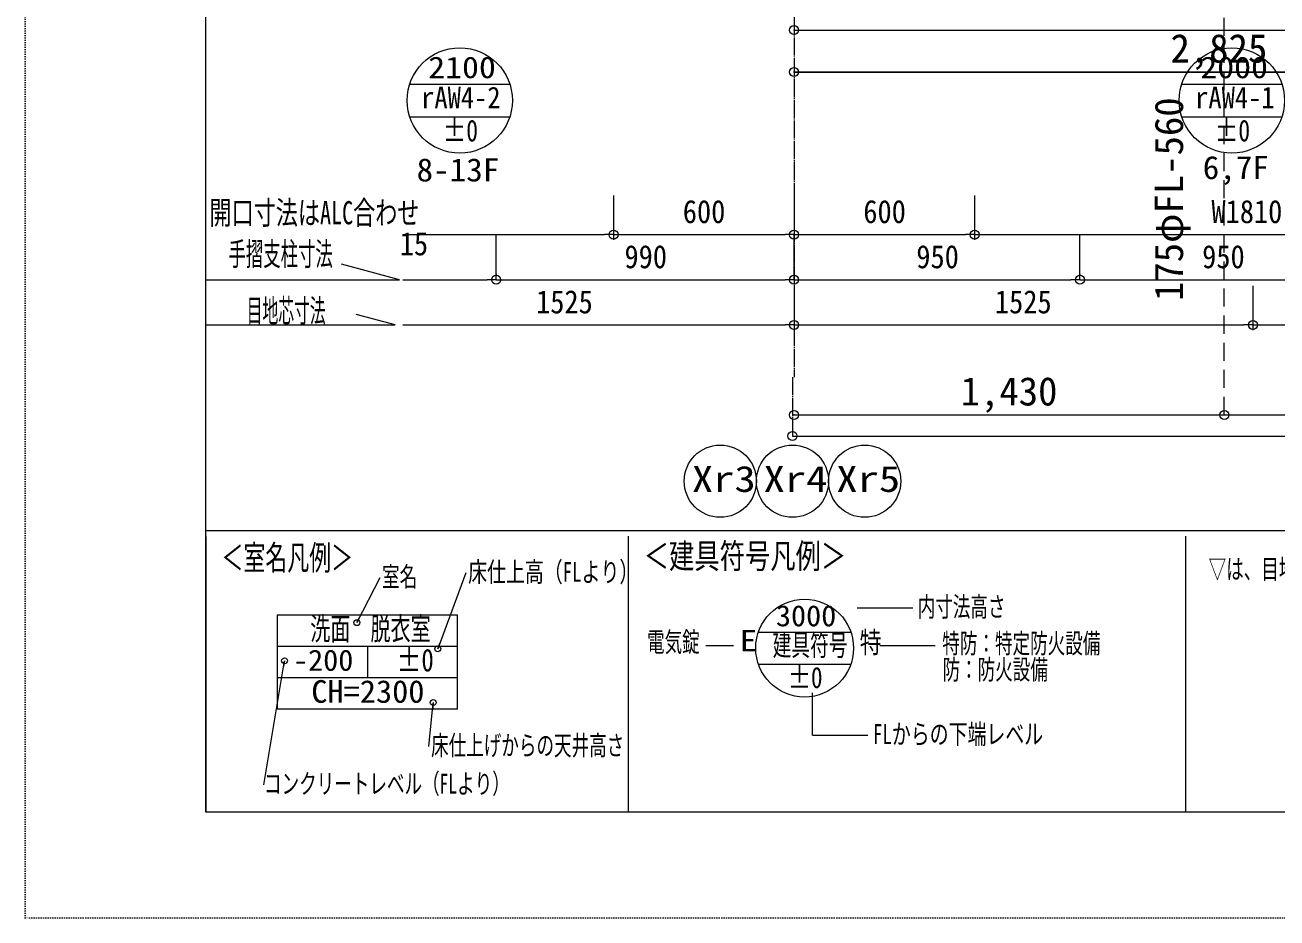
# Model space of a CAD drawing. Units: millimetres at full size, sheet at 1:30. Extents: x -17796 to 21385, y -23279 to 7734.
# Drawn here: x -17796 to -13635, y -9685 to -6717 of the extents above; entities that cross this region are included whole.
import ezdxf
from ezdxf.enums import TextEntityAlignment as Align

# ---------------------------------------------------------------- set-up
doc = ezdxf.new("R2010")
doc.units = ezdxf.units.MM
doc.header["$LTSCALE"] = 30
doc.header["$PDMODE"] = 32
doc.header["$PDSIZE"] = 30
for name, pattern in [('DASHED2', [3, 2, -1]), ('DASHED3', [4, 3, -1]), ('USER1', [0.26, 0.01, -0.25]), ('USER9', [2.3, 2, -0.1, 0.1, -0.1])]:
    doc.linetypes.add(name, pattern=pattern)
for name, color, linetype, lineweight in [('0-0_(S)電灯', 7, 'Continuous', 18), ('1-8_CH表記', 2, 'Continuous', 18), ('1-9_LAYER004', 6, 'Continuous', 18), ('1-F_衛生陶器・住設', 2, 'USER9', 18), ('3-1_杭芯・見上・見下', 6, 'Continuous', 18), ('3-5_断熱・鉄骨', 30, 'Continuous', 18), ('3-A_建具', 6, 'Continuous', 18), ('4-F_', 1, 'Continuous', 18), ('6-B_ﾊｯﾁﾝｸﾞ', 7, 'Continuous', 18), ('D-6_白実線', 134, 'Continuous', 9), ('E-1_補助芯', 134, 'DASHED3', 9), ('E-A_---', 4, 'DASHED2', 9), ('E-B_ﾊｯﾁﾝｸﾞ', 5, 'Continuous', 9), ('F-0_通り芯', 6, 'Continuous', 9), ('F-1_補助芯', 1, 'Continuous', 9), ('F-6_白実線', 134, 'Continuous', 9)]:
    doc.layers.add(name, color=color, linetype=linetype, lineweight=lineweight)
doc.styles.add('ＭＳ ゴシック', font='')
doc.styles.get('ＭＳ ゴシック').set_extended_font_data('MS Gothic')

msp = doc.modelspace()

# ---------------------------------------------------------------- linework, layer by layer
at = {"layer": '0-0_(S)電灯', "color": 134}
msp.add_line((-17194.4, -8397.25), (6265.6, -8397.25), dxfattribs=at)
at = {"layer": '0-0_(S)電灯', "color": 82}
for p, q in [((-17194.4, -8416.43), (-17194.4, -9332.83)), ((-15790.77, -8416.34), (-15790.77, -9332.75)), ((-13938.7, -8416.34), (-13938.7, -9332.75)), ((-16616.26, -8553.85), (-16692.39, -8702.85)), ((-16330.13, -8538.02), (-16423.84, -8789.86)), ((-15029.58, -8654.43), (-14845.47, -8654.43)), ((-15532.73, -8779.09), (-15440.68, -8779.09)), ((-14954.9, -8779.09), (-14770.79, -8779.09)), ((-17001.73, -9241.78), (-16933.11, -8830.44)), ((-15178.09, -9077.65), (-15178.09, -8936.95)), ((-16453.33, -9114.44), (-16438.88, -8969.32)), ((-15178.09, -9077.65), (-14993.99, -9077.65))]:
    msp.add_line(p, q, dxfattribs=at)
at = {"layer": '0-0_(S)電灯'}
for p, q in [((-16358.01, -8677.93), (-16957.54, -8677.93)), ((-16957.54, -8677.93), (-16957.54, -8990.73)), ((-16692.57, -8703.2), (-16683.68, -8685.79)), ((-16358.01, -8990.73), (-16358.01, -8677.93)), ((-16423.97, -8790.23), (-16417.16, -8771.91)), ((-16358.01, -8782.2), (-16957.54, -8782.2)), ((-16657.78, -8782.2), (-16657.78, -8886.47)), ((-16933.05, -8830.05), (-16936.27, -8849.34)), ((-16358.01, -8886.47), (-16957.54, -8886.47)), ((-16438.84, -8968.93), (-16440.77, -8988.39)), ((-16358.01, -8990.73), (-16957.54, -8990.73))]:
    msp.add_line(p, q, dxfattribs=at)
at = {"layer": '0-0_(S)電灯', "color": 1}
for p, q in [((-15358.04, -8734.48), (-15051.02, -8734.48)), ((-15358.04, -8841.22), (-15051.02, -8841.22))]:
    msp.add_line(p, q, dxfattribs=at)
at = {"layer": '0-0_(S)電灯', "color": 4, "linetype": 'USER1'}
msp.add_lwpolyline([(-17795.56, 7734.32), (6866.76, 7734.32), (6866.76, -9684.73), (-17795.56, -9684.73)], close=True, dxfattribs=at)
at = {"layer": '0-0_(S)電灯', "lineweight": 9}
msp.add_lwpolyline([(-17194.4, 7382.42), (6265.6, 7382.42), (6265.6, -9332.83), (-17194.4, -9332.83)], close=True, dxfattribs=at)
at = {"layer": '0-0_(S)電灯', "color": 1}
msp.add_circle((-15204.53, -8787.85), 162.52, dxfattribs=at)
at = {"layer": '0-0_(S)電灯'}
for centre in [(-16692.57, -8703.2), (-16933.05, -8830.05), (-16423.97, -8790.23), (-16438.84, -8968.93)]:
    msp.add_circle(centre, 9.78, dxfattribs=at)
at = {"layer": '1-8_CH表記'}
for p, q in [((-15244.91, -8063.12), (-15244.91, -8065.62)), ((-15214.91, -8083.12), (-9174.91, -8083.12))]:
    msp.add_line(p, q, dxfattribs=at)
at = {"layer": '1-8_CH表記', "color": 7}
msp.add_line((-15244.91, -8083.12), (-15214.91, -8083.12), dxfattribs=at)
msp.add_circle((-15244.91, -8083.12), 15, dxfattribs=at)
at = {"layer": '1-8_CH表記'}
for centre in [(-15484.91, -8233.12), (-15244.91, -8233.12), (-15004.91, -8233.12)]:
    msp.add_circle(centre, 120, dxfattribs=at)
at = {"layer": '1-9_LAYER004'}
for p, q in [((-16517.08, -6913.17), (-16184.55, -6913.17)), ((-16517.08, -7022.37), (-16184.55, -7022.37))]:
    msp.add_line(p, q, dxfattribs=at)
msp.add_circle((-16350.81, -6967.77), 175, dxfattribs=at)
at = {"layer": '1-F_衛生陶器・住設'}
for p, q in [((-15239.72, 7041.73), (-15239.72, -7887.16)), ((-15244.91, -7887.16), (-15244.91, -8083.12))]:
    msp.add_line(p, q, dxfattribs=at)
at = {"layer": '3-1_杭芯・見上・見下'}
for p, q in [((-13950.99, -6913.17), (-13618.46, -6913.17)), ((-13950.99, -7022.37), (-13618.46, -7022.37)), ((-15839.72, -7283.66), (-15839.72, -7431.16)), ((-15839.72, -7283.66), (-15839.72, -7431.16)), ((-15239.72, -7283.66), (-15239.72, -7431.16)), ((-15239.72, -7283.66), (-15239.72, -7431.16)), ((-14639.72, -7283.66), (-14639.72, -7431.16)), ((-14639.72, -7283.66), (-14639.72, -7431.16)), ((-16539.72, -7413.66), (-15869.72, -7413.66)), ((-15809.72, -7413.66), (-15269.72, -7413.66)), ((-15209.72, -7413.66), (-14669.72, -7413.66)), ((-14609.72, -7413.66), (-12859.72, -7413.66))]:
    msp.add_line(p, q, dxfattribs=at)
at = {"layer": '3-1_杭芯・見上・見下', "color": 7}
for p, q in [((-15839.72, -7413.66), (-15869.72, -7413.66)), ((-15839.72, -7413.66), (-15809.72, -7413.66)), ((-15239.72, -7413.66), (-15269.72, -7413.66)), ((-15239.72, -7413.66), (-15209.72, -7413.66)), ((-14639.72, -7413.66), (-14669.72, -7413.66)), ((-14639.72, -7413.66), (-14609.72, -7413.66))]:
    msp.add_line(p, q, dxfattribs=at)
at = {"layer": '3-1_杭芯・見上・見下'}
msp.add_circle((-13784.72, -6967.77), 175, dxfattribs=at)
at = {"layer": '3-1_杭芯・見上・見下', "color": 7}
for centre in [(-15839.72, -7413.66), (-15839.72, -7413.66), (-15239.72, -7413.66), (-15239.72, -7413.66), (-14639.72, -7413.66), (-14639.72, -7413.66)]:
    msp.add_circle(centre, 15, dxfattribs=at)
at = {"layer": '3-5_断熱・鉄骨'}
for p, q in [((-15239.72, -7583.66), (-15239.72, -7731.16)), ((-15239.72, -7583.66), (-15239.72, -7731.16)), ((-13714.72, -7583.66), (-13714.72, -7731.16)), ((-13714.72, -7583.66), (-13714.72, -7731.16)), ((-16539.72, -7713.66), (-15269.72, -7713.66)), ((-15209.72, -7713.66), (-13744.72, -7713.66)), ((-13684.72, -7713.66), (-10694.72, -7713.66))]:
    msp.add_line(p, q, dxfattribs=at)
at = {"layer": '3-5_断熱・鉄骨', "color": 7}
for p, q in [((-15239.72, -7713.66), (-15269.72, -7713.66)), ((-15239.72, -7713.66), (-15209.72, -7713.66)), ((-13714.72, -7713.66), (-13744.72, -7713.66)), ((-13714.72, -7713.66), (-13684.72, -7713.66))]:
    msp.add_line(p, q, dxfattribs=at)
at = {"layer": '3-5_断熱・鉄骨'}
msp.add_lwpolyline([(-17193.33, -7713.66), (-16565.87, -7713.66), (-16694.94, -7679.08)], dxfattribs=at)
at = {"layer": '3-5_断熱・鉄骨', "color": 7}
for centre in [(-15239.72, -7713.66), (-15239.72, -7713.66), (-13714.72, -7713.66), (-13714.72, -7713.66)]:
    msp.add_circle(centre, 15, dxfattribs=at)
at = {"layer": '6-B_ﾊｯﾁﾝｸﾞ', "color": 3}
for p, q in [((-16229.72, -7563.66), (-16229.72, -7413.66)), ((-15239.72, -7563.66), (-15239.72, -7413.66)), ((-14289.72, -7563.66), (-14289.72, -7413.66)), ((-16550.87, -7563.66), (-16744.05, -7511.9)), ((-17193.33, -7563.66), (-16550.87, -7563.66)), ((-16539.72, -7563.66), (-16259.72, -7563.66)), ((-16229.72, -7543.66), (-16229.72, -7546.16)), ((-16229.72, -7543.66), (-16229.72, -7546.16)), ((-16199.72, -7563.66), (-15269.72, -7563.66)), ((-15239.72, -7543.66), (-15239.72, -7546.16)), ((-15239.72, -7543.66), (-15239.72, -7546.16)), ((-15209.72, -7563.66), (-14319.72, -7563.66)), ((-14289.72, -7543.66), (-14289.72, -7546.16)), ((-14289.72, -7543.66), (-14289.72, -7546.16)), ((-14259.72, -7563.66), (-13369.72, -7563.66))]:
    msp.add_line(p, q, dxfattribs=at)
at = {"layer": '6-B_ﾊｯﾁﾝｸﾞ'}
for p, q in [((-16229.72, -7563.66), (-16259.72, -7563.66)), ((-16229.72, -7563.66), (-16199.72, -7563.66)), ((-15239.72, -7563.66), (-15269.72, -7563.66)), ((-15239.72, -7563.66), (-15209.72, -7563.66)), ((-14289.72, -7563.66), (-14319.72, -7563.66)), ((-14289.72, -7563.66), (-14259.72, -7563.66))]:
    msp.add_line(p, q, dxfattribs=at)
for centre in [(-16229.72, -7563.66), (-16229.72, -7563.66), (-15239.72, -7563.66), (-15239.72, -7563.66), (-14289.72, -7563.66), (-14289.72, -7563.66)]:
    msp.add_circle(centre, 15, dxfattribs=at)
at = {"layer": 'D-6_白実線'}
for p, q in [((-15239.72, -6872.85), (-12414.72, -6872.85)), ((-15239.72, -6873.49), (-12414.72, -6873.49))]:
    msp.add_line(p, q, dxfattribs=at)
at = {"layer": 'E-1_補助芯', "color": 1, "linetype": 'Continuous'}
for p, q in [((-15239.72, -8012.88), (-13809.73, -8012.88)), ((-13809.73, -8012.88), (-9139.72, -8012.88))]:
    msp.add_line(p, q, dxfattribs=at)
at = {"layer": 'E-A_---', "color": 5, "linetype": 'Continuous'}
msp.add_line((-15239.72, -6733.93), (-11779.72, -6733.93), dxfattribs=at)
at = {"layer": 'E-B_ﾊｯﾁﾝｸﾞ'}
msp.add_point((-15239.72, -6733.93), dxfattribs=at)
at = {"layer": 'F-0_通り芯', "color": 134}
msp.add_point((-15239.72, -6872.85), dxfattribs=at)
at = {"layer": 'F-1_補助芯', "linetype": 'DASHED2'}
msp.add_line((-13809.73, -8012.88), (-13809.73, -4117.58), dxfattribs=at)
at = {"layer": 'F-1_補助芯'}
for p in [(-15239.72, -8012.88), (-13809.73, -8012.88)]:
    msp.add_point(p, dxfattribs=at)
at = {"layer": 'F-6_白実線'}
msp.add_point((-15239.72, -6873.49), dxfattribs=at)

# ---------------------------------------------------------------- texts
at = {"layer": '0-0_(S)電灯', "color": 82, "style": 'ＭＳ ゴシック'}
for s, height, width, p in [('＜室名凡例＞', 82.29, 0.65, (-17142.87, -8553.13)), ('＜建具符号凡例＞', 82.29, 0.75, (-15739.52, -8547.76)), ('室名', 65.83, 0.65, (-16608.93, -8603.16)), ('床仕上高（FLより）', 65.83, 0.7, (-16322.8, -8587.34)), ('内寸法高さ', 65.83, 0.65, (-14828.73, -8703.01)), ('電気錠', 65.83, 0.65, (-15728.36, -8819.9)), ('特防：特定防火設備', 65.83, 0.65, (-14746.91, -8824.74)), ('防：防火設備', 65.83, 0.65, (-14746.09, -8911.75)), ('床仕上げからの天井高さ', 65.83, 0.65, (-16446, -9163.75)), ('FLからの下端レベル', 65.83, 0.7, (-14977.25, -9126.23)), ('コンクリートレベル（FLより）', 65.83, 0.65, (-17001.24, -9291.1))]:
    msp.add_text(s, height=height, dxfattribs=dict(at, width=width)).set_placement(p, align=Align.BOTTOM_LEFT)
at = {"layer": '0-0_(S)電灯', "color": 134, "style": 'ＭＳ ゴシック', "width": 0.65}
msp.add_text('▽は、目地とする。', height=65.83, dxfattribs=at).set_placement((-13861.97, -8577.64), align=Align.BOTTOM_LEFT)
at = {"layer": '0-0_(S)電灯', "color": 1, "style": 'ＭＳ ゴシック'}
for s, height, width, p in [('3000', 70.22, 1.05, (-15299.98, -8736.55)), ('E', 70.54, 1.2, (-15420.13, -8819.9)), ('建具符号 ', 70.22, 0.65, (-15310.91, -8834.3)), ('特', 70.54, 0.75, (-15021.4, -8825.01)), ('±0', 70.22, 0.8, (-15259.83, -8941.83))]:
    msp.add_text(s, height=height, dxfattribs=dict(at, width=width)).set_placement(p, align=Align.BOTTOM_LEFT)
at = {"layer": '0-0_(S)電灯', "style": 'ＭＳ ゴシック'}
for s, height, width, p in [('洗面\u3000脱衣室', 75.24, 0.65, (-16847.54, -8783.64)), ('-200', 70.22, 1.05, (-16904.98, -8884.33)), ('±0', 75.24, 0.8, (-16560.03, -8887.9)), ('CH=2300', 75.24, 1.05, (-16844.15, -8992.17))]:
    msp.add_text(s, height=height, dxfattribs=dict(at, width=width)).set_placement(p, align=Align.BOTTOM_LEFT)
at = {"layer": '1-8_CH表記', "style": 'ＭＳ ゴシック', "width": 1.2}
for s, p in [('Xr3', (-15579.19, -8294.77)), ('Xr4', (-15340.91, -8294.77)), ('Xr5', (-15099.19, -8294.77))]:
    msp.add_text(s, height=86.66, dxfattribs=at).set_placement(p, align=Align.BOTTOM_LEFT)
at = {"layer": '1-9_LAYER004', "style": 'ＭＳ ゴシック'}
for s, width, p in [('2100', 1.15, (-16455.57, -6915.29)), ('rAW4-2', 0.9, (-16479.03, -7015.29)), ('±0', 0.8, (-16407.39, -7125.29))]:
    msp.add_text(s, height=71.84, dxfattribs=dict(at, width=width)).set_placement(p, align=Align.BOTTOM_LEFT)
at = {"layer": '3-1_杭芯・見上・見下', "style": 'ＭＳ ゴシック'}
for s, width, p in [('2000', 1.15, (-13889.48, -6915.29)), ('rAW4-1', 0.9, (-13906.55, -7015.29)), ('±0', 0.8, (-13841.3, -7125.29))]:
    msp.add_text(s, height=71.84, dxfattribs=dict(at, width=width)).set_placement(p, align=Align.BOTTOM_LEFT)
at = {"layer": '3-1_杭芯・見上・見下', "color": 9, "style": 'ＭＳ ゴシック', "width": 0.9}
for s, height, p in [('600', 76.98, (-15609.44, -7398.47)), ('600', 76.97, (-15009.44, -7398.47)), ('W1810', 76.97, (-13852.44, -7398.47))]:
    msp.add_text(s, height=height, dxfattribs=at).set_placement(p, align=Align.BOTTOM_LEFT)
at = {"layer": '3-5_断熱・鉄骨', "color": 9, "style": 'ＭＳ ゴシック', "width": 0.9}
for p in [(-16097.08, -7698.47), (-14572.08, -7698.47)]:
    msp.add_text('1525', height=76.98, dxfattribs=at).set_placement(p, align=Align.BOTTOM_LEFT)
at = {"layer": '3-5_断熱・鉄骨', "style": 'ＭＳ ゴシック', "width": 0.5}
msp.add_text('目地芯寸法', height=76.97, dxfattribs=at).set_placement((-17058.91, -7728.47), align=Align.BOTTOM_LEFT)
at = {"layer": '3-A_建具', "style": 'ＭＳ ゴシック', "width": 1.05}
for s, p in [('6,7F', (-13881.44, -7252.33)), ('8-13F', (-16494.2, -7259.95))]:
    msp.add_text(s, height=76.97, dxfattribs=at).set_placement(p, align=Align.BOTTOM_LEFT)
at = {"layer": '4-F_', "style": 'ＭＳ ゴシック', "width": 0.7}
msp.add_text('開口寸法はALC合わせ', height=76.97, dxfattribs=at).set_placement((-17182.61, -7402.41), align=Align.BOTTOM_LEFT)
at = {"layer": '6-B_ﾊｯﾁﾝｸﾞ', "color": 3, "style": 'ＭＳ ゴシック', "width": 0.55}
msp.add_text('手摺支柱寸法', height=76.97, dxfattribs=at).set_placement((-17119.24, -7539.64), align=Align.BOTTOM_LEFT)
at = {"layer": '6-B_ﾊｯﾁﾝｸﾞ', "color": 9, "style": 'ＭＳ ゴシック', "width": 0.9}
for s, p in [('15', (-16550.16, -7505.47)), ('990', (-15803.3, -7548.47)), ('950', (-14833.3, -7548.47)), ('950', (-13883.3, -7548.47))]:
    msp.add_text(s, height=76.98, dxfattribs=at).set_placement(p, align=Align.BOTTOM_LEFT)
at = {"layer": 'F-1_補助芯', "style": 'ＭＳ ゴシック'}
msp.add_text('175φFL-560', height=94.57, rotation=90, dxfattribs=at).set_placement((-13918.41, -7634.28), align=Align.BOTTOM_LEFT)
msp.add_text('1,430', height=94.57, dxfattribs=at).set_placement((-14685.98, -8009.88), align=Align.BOTTOM_LEFT)
at = {"layer": 'F-6_白実線', "style": 'ＭＳ ゴシック'}
for p in [(-13988.47, -6869.85), (-13988.47, -6870.49)]:
    msp.add_text('2,825', height=94.57, dxfattribs=at).set_placement(p, align=Align.BOTTOM_LEFT)

doc.saveas('drawing.dxf')
